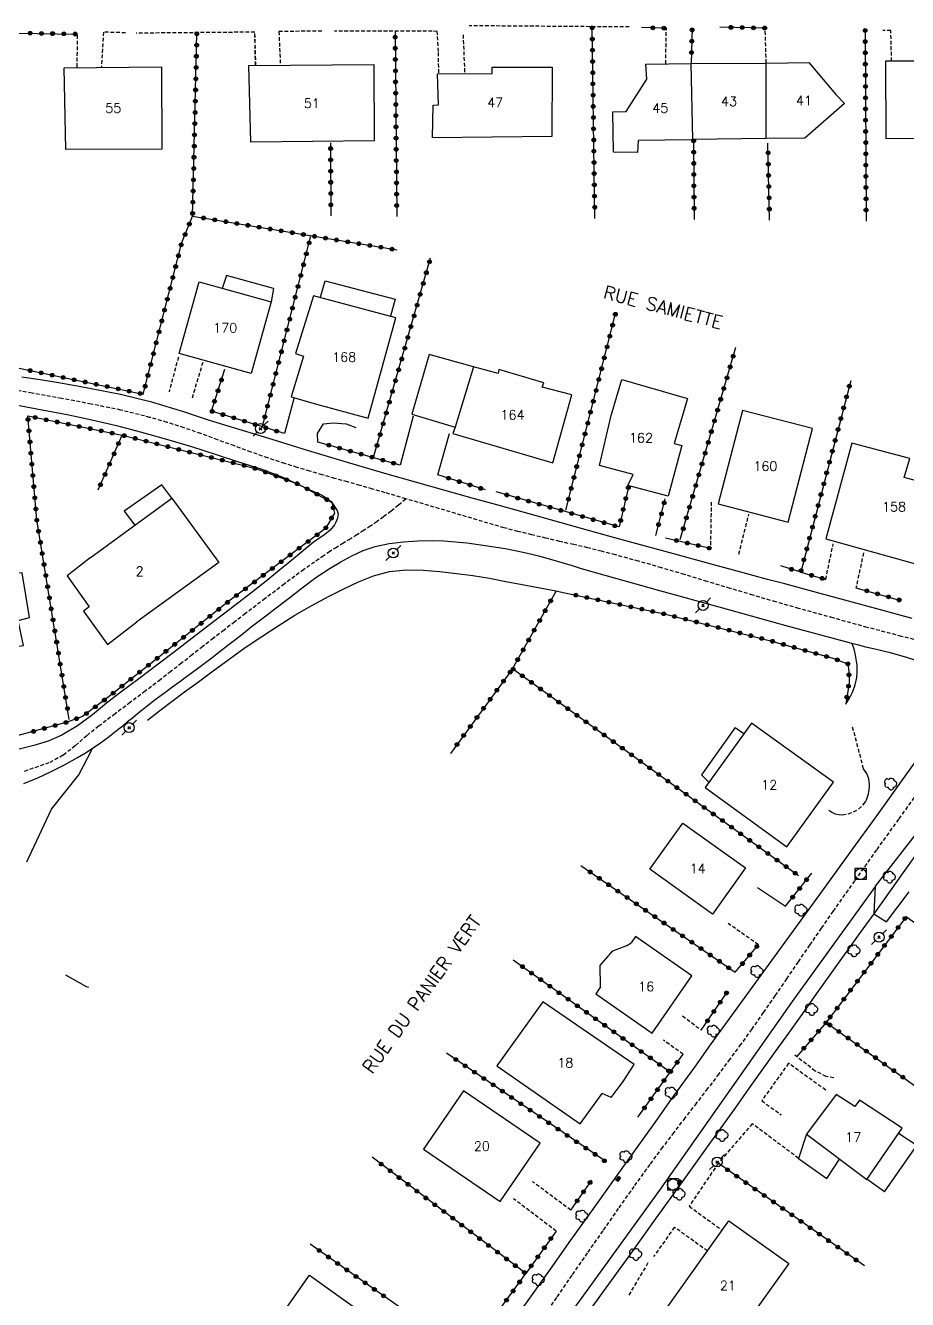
# Model space of a CAD drawing. Header units: millimetres. Extents: x 145000 to 146001, y 142000 to 143001.
# Drawn here: x 145645.3 to 145763.1, y 142721.8 to 142892.1 of the extents above; entities that cross this region are included whole.
import ezdxf
from ezdxf.enums import TextEntityAlignment as Align

# ---------------------------------------------------------------- set-up
doc = ezdxf.new("R2010")
doc.units = ezdxf.units.MM
doc.linetypes.add('DASHED', pattern=[0.75, 0.5, -0.25])
doc.layers.get('0').update_dxf_attribs({"linetype": 'CONTINUOUS'})
for name, color, linetype in [('W0001', 6, 'DASHED'), ('W0006', 2, 'CONTINUOUS'), ('W0008', 7, 'CONTINUOUS'), ('W0014', 7, 'CONTINUOUS'), ('W0017', 7, 'CONTINUOUS'), ('W0101', 7, 'CONTINUOUS'), ('W0104', 1, 'CONTINUOUS'), ('W0112', 1, 'DASHED'), ('W0211', 2, 'CONTINUOUS'), ('W0214', 2, 'CONTINUOUS'), ('W0300', 7, 'CONTINUOUS'), ('W0322', 7, 'CONTINUOUS'), ('W0323', 7, 'CONTINUOUS'), ('W0333', 7, 'CONTINUOUS'), ('W0401', 7, 'CONTINUOUS'), ('W0420', 7, 'CONTINUOUS'), ('W0473', 7, 'CONTINUOUS'), ('W0989', 7, 'CONTINUOUS'), ('W0991', 7, 'CONTINUOUS'), ('W1102', 7, 'CONTINUOUS')]:
    doc.layers.add(name, color=color, linetype=linetype)
doc.styles.get("Standard").update_dxf_attribs({"font": 'romans.shx', "width": 0.85})

# ---------------------------------------------------------------- blocks, each defined once
blk = doc.blocks.new('T473')
for p, q in [((-0.166667, 0.166667), (0.166667, -0.166667)), ((-0.166667, -0.166667), (0.166667, 0.166667)), ((0.500001, 0.500001), (1.000002, 1.000002)), ((-1.000002, -1.000002), (-0.500001, -0.500001))]:
    blk.add_line(p, q)
blk.add_ellipse((0, 0), major_axis=(0.471405, 0.471405), ratio=1, start_param=5.4977871438, end_param=11.780972451)
blk = doc.blocks.new('T300')
for p, q in [((-0.8, 0.51), (-0.86, 0.34)), ((-0.86, 0.34), (-0.86, 0.17)), ((-0.86, 0.17), (-0.74, 0.06)), ((-0.69, 0.63), (-0.8, 0.51)), ((-0.8, -0.06), (-0.74, 0.06)), ((-0.74, 0.06), (-0.69, 0.11)), ((-0.57, 0.69), (-0.69, 0.63)), ((-0.46, 0.69), (-0.57, 0.69)), ((-0.29, 0.63), (-0.46, 0.69)), ((-0.29, 0.63), (-0.17, 0.74)), ((-0.23, 0.57), (-0.29, 0.63)), ((-0.17, 0.74), (-0.06, 0.8)), ((-0.06, 0.8), (0.06, 0.8)), ((0.06, 0.8), (0.23, 0.74)), ((0.23, 0.74), (0.34, 0.63)), ((0.34, 0.63), (0.4, 0.51)), ((0.46, 0.46), (0.34, 0.46)), ((0.4, 0.51), (0.4, 0.46)), ((0.57, 0.4), (0.46, 0.46)), ((0.57, 0.4), (0.69, 0.29)), ((0.69, 0.29), (0.74, 0.17)), ((0.74, 0.06), (0.69, -0.17)), ((0.74, 0.17), (0.74, 0.06)), ((-0.8, -0.17), (-0.8, -0.06)), ((-0.8, -0.23), (-0.8, -0.17)), ((-0.74, -0.34), (-0.8, -0.23)), ((-0.69, -0.4), (-0.74, -0.34)), ((-0.51, -0.46), (-0.69, -0.4)), ((-0.4, -0.46), (-0.51, -0.46)), ((-0.4, -0.46), (-0.34, -0.46)), ((-0.34, -0.46), (-0.34, -0.4)), ((-0.34, -0.51), (-0.34, -0.46)), ((-0.29, -0.63), (-0.34, -0.51)), ((-0.17, -0.74), (-0.29, -0.63)), ((-0.06, -0.8), (-0.17, -0.74)), ((0.06, -0.8), (-0.06, -0.8)), ((0.17, -0.74), (0.06, -0.8)), ((0.23, -0.69), (0.17, -0.74)), ((0.29, -0.46), (0.23, -0.46)), ((0.29, -0.63), (0.23, -0.69)), ((0.46, -0.4), (0.29, -0.46)), ((0.34, -0.51), (0.29, -0.63)), ((0.34, -0.51), (0.34, -0.46)), ((0.57, -0.34), (0.46, -0.4)), ((0.63, -0.29), (0.57, -0.34)), ((0.69, -0.17), (0.63, -0.29))]:
    blk.add_line(p, q)
blk = doc.blocks.new('T401')
for p, q in [((-0.3, 0.3), (0, 0.3)), ((-0.3, -0.25), (-0.3, 0.3)), ((-0.3, 0.15), (0, 0.15)), ((-0.3, 0), (0, 0)), ((0, 0.3), (0, -0.25)), ((-0.3, -0.15), (0, -0.15)), ((-0.3, -0.25), (-0.3, -0.3)), ((-0.3, -0.3), (0, -0.3)), ((0, -0.3), (0, -0.25))]:
    blk.add_line(p, q)
blk = doc.blocks.new('T420')
for p, q in [((0.75, 0.75), (-0.75, 0.75)), ((-0.75, 0.75), (-0.75, -0.75)), ((0.75, 0.75), (0.75, -0.75)), ((0.75, -0.75), (-0.75, -0.75))]:
    blk.add_line(p, q)
blk.add_ellipse((0, 0), major_axis=(-0.53, 0.53), ratio=1, start_param=3.926991, end_param=10.210176)
blk = doc.blocks.new('t322o')
at = {"color": 0, "linetype": 'Continuous'}
for radius in [0.25, 0.15]:
    blk.add_circle((0, 0), radius, dxfattribs=at)
blk = doc.blocks.new('t323o')
at = {"color": 0, "linetype": 'Continuous'}
for radius in [0.25, 0.15]:
    blk.add_circle((0, 0), radius, dxfattribs=at)

msp = doc.modelspace()

# ---------------------------------------------------------------- linework, layer by layer
at = {"layer": 'W0001'}
for points in [[(145696.08, 142828.81), (145693.31, 142829.62), (145691.63, 142830.11), (145689.96, 142830.59), (145688.28, 142831.06), (145686.6, 142831.53), (145684.92, 142832.01), (145683.24, 142832.5), (145681.57, 142833), (145679.9, 142833.52), (145677.64, 142834.26), (145675.4, 142835.05), (145673.17, 142835.87), (145670.94, 142836.69), (145668.7, 142837.51), (145666.45, 142838.29), (145664.19, 142839.02), (145661.9, 142839.69), (145658, 142840.66), (145654.06, 142841.47), (145650.1, 142842.2), (145646.15, 142842.92), (145643.57, 142843.38)], [(145645.15, 142792.42), (145648.55, 142793.6), (145650.33, 142794.6), (145651.96, 142795.85), (145653.49, 142797.19), (145655.05, 142798.45), (145657.07, 142799.97), (145659.08, 142801.49), (145661.1, 142803.01), (145663.11, 142804.54), (145664.53, 142805.64), (145665.95, 142806.75), (145667.37, 142807.85), (145668.79, 142808.97), (145670.21, 142810.08), (145671.63, 142811.18), (145673.06, 142812.28), (145674.49, 142813.38), (145677.06, 142815.34), (145679.64, 142817.3), (145682.24, 142819.23), (145684.89, 142821.1), (145685.77, 142821.69), (145686.67, 142822.27), (145687.58, 142822.83), (145688.49, 142823.38), (145689.4, 142823.94), (145690.31, 142824.5), (145691.2, 142825.08), (145692.08, 142825.68), (145693.11, 142826.43), (145694.12, 142827.2), (145695.11, 142827.99), (145696.08, 142828.81)], [(145766.89, 142809.32), (145762.29, 142810.42), (145757.71, 142811.62), (145753.14, 142812.88), (145748.58, 142814.15), (145745.52, 142815.02), (145742.45, 142815.92), (145739.4, 142816.83), (145736.34, 142817.76), (145733.29, 142818.68), (145730.23, 142819.59), (145727.16, 142820.47), (145724.08, 142821.31), (145722.23, 142821.79), (145720.37, 142822.25), (145718.51, 142822.68), (145716.64, 142823.11), (145714.78, 142823.54), (145712.92, 142823.98), (145711.06, 142824.44), (145709.21, 142824.92), (145696.08, 142828.81)], [(145714.23, 142719.17), (145716.3, 142722.15), (145718.36, 142725.13), (145720.42, 142728.11), (145722.49, 142731.08), (145724.57, 142734.05), (145726.66, 142737.01), (145728.78, 142739.94), (145730.25, 142741.93), (145731.74, 142743.9), (145733.24, 142745.86), (145734.75, 142747.81), (145736.26, 142749.76), (145737.76, 142751.72), (145739.24, 142753.69), (145740.7, 142755.68), (145742.29, 142757.9), (145743.87, 142760.14), (145745.42, 142762.39), (145746.97, 142764.65), (145748.51, 142766.91), (145750.05, 142769.17), (145751.61, 142771.43), (145753.17, 142773.67), (145756.09, 142777.8), (145759.02, 142781.93), (145761.97, 142786.04), (145764.93, 142790.15)]]:
    msp.add_lwpolyline(points, dxfattribs=at)
at = {"layer": 'W0006'}
msp.add_lwpolyline([(145758.83, 142777.02), (145747.92, 142761.94), (145729.94, 142736.4), (145710.94, 142710.12), (145707.93, 142705.42), (145707.53, 142703.22), (145707.93, 142700.23), (145708.72, 142698.49), (145710.78, 142696.45)], dxfattribs=at)
at = {"layer": 'W0008'}
for points in [[(145644.21, 142841.31), (145647.52, 142840.71), (145650.83, 142840.07), (145654.13, 142839.36), (145657.41, 142838.59), (145660.77, 142837.72), (145664.11, 142836.78), (145667.43, 142835.78), (145670.73, 142834.72), (145673.72, 142833.76), (145676.71, 142832.79), (145679.66, 142831.7), (145682.52, 142830.36), (145683.66, 142829.84), (145684.91, 142829.28), (145686.09, 142828.45), (145686.91, 142827.26), (145687.02, 142826.74), (145686.96, 142826.23), (145686.79, 142825.75), (145686.56, 142825.33), (145685.97, 142824.59), (145685.22, 142824), (145684.44, 142823.49), (145683.71, 142822.96), (145682.15, 142821.67), (145680.58, 142820.37), (145679, 142819.08), (145677.42, 142817.81), (145674.97, 142815.88), (145672.5, 142813.98), (145670.03, 142812.08), (145667.55, 142810.19), (145665.18, 142808.37), (145662.8, 142806.56), (145660.42, 142804.75), (145658.02, 142802.96), (145656.11, 142801.47), (145654.21, 142799.93), (145652.24, 142798.47), (145650.12, 142797.23), (145648.28, 142796.43), (145646.38, 142795.83), (145644.45, 142795.33)], [(145645.04, 142790.77), (145646.9, 142791.51), (145648.72, 142792.34), (145650.49, 142793.24), (145652.24, 142794.21), (145653.28, 142794.84), (145654.3, 142795.51), (145655.3, 142796.21), (145656.28, 142796.92), (145656.95, 142797.43), (145657.62, 142797.95), (145658.27, 142798.48), (145658.92, 142799.02), (145659.57, 142799.55), (145660.22, 142800.09), (145660.88, 142800.62), (145661.54, 142801.14), (145662.61, 142801.96), (145663.69, 142802.78), (145664.78, 142803.59), (145665.87, 142804.39), (145666.96, 142805.19), (145668.05, 142805.99), (145669.13, 142806.8), (145670.21, 142807.61), (145671.26, 142808.42), (145672.31, 142809.23), (145673.36, 142810.04), (145674.4, 142810.86), (145675.44, 142811.68), (145676.49, 142812.49), (145677.54, 142813.3), (145678.59, 142814.1), (145680.4, 142815.5), (145682.21, 142816.92), (145684.05, 142818.29), (145685.97, 142819.55), (145687.41, 142820.39), (145688.88, 142821.18), (145690.4, 142821.88), (145691.99, 142822.43), (145693.87, 142822.85), (145695.78, 142823.07), (145697.7, 142823.17), (145699.6, 142823.21), (145701.15, 142823.18), (145702.7, 142823.07), (145704.24, 142822.91), (145705.77, 142822.71), (145707.56, 142822.45), (145709.35, 142822.14), (145711.13, 142821.79), (145712.9, 142821.39), (145713.99, 142821.12), (145715.07, 142820.83), (145716.15, 142820.52), (145717.23, 142820.2), (145718.3, 142819.87), (145719.38, 142819.54), (145720.45, 142819.22), (145721.53, 142818.91), (145729.96, 142816.55), (145738.39, 142814.21), (145746.83, 142811.89), (145755.28, 142809.6), (145756.37, 142809.32), (145757.47, 142809.04), (145758.57, 142808.78), (145759.66, 142808.52), (145760.76, 142808.25), (145761.85, 142807.96), (145762.94, 142807.65), (145764.02, 142807.3)]]:
    msp.add_lwpolyline(points, dxfattribs=at)
at = {"layer": 'W0014'}
for points in [[(145763.73, 142812.82), (145759.47, 142813.97), (145755.21, 142815.12), (145750.95, 142816.27), (145746.7, 142817.43), (145744.41, 142818.04), (145742.12, 142818.66), (145739.84, 142819.28), (145737.55, 142819.89), (145735.27, 142820.51), (145732.98, 142821.13), (145730.7, 142821.75), (145728.41, 142822.38), (145723.49, 142823.73), (145718.57, 142825.1), (145713.65, 142826.47), (145708.73, 142827.85), (145704.94, 142828.9), (145701.15, 142829.95), (145697.37, 142831.02), (145693.59, 142832.1), (145688.27, 142833.67), (145682.96, 142835.27), (145677.65, 142836.89), (145672.34, 142838.51), (145670.89, 142838.96), (145669.44, 142839.42), (145667.99, 142839.9), (145666.55, 142840.37), (145665.09, 142840.83), (145663.64, 142841.28), (145662.17, 142841.7), (145660.7, 142842.09), (145657.97, 142842.73), (145655.22, 142843.29), (145652.46, 142843.8), (145649.69, 142844.28), (145647.25, 142844.69), (145644.8, 142845.06)], [(145758.83, 142777.02), (145764.47, 142784.28), (145770.62, 142793.08), (145775.39, 142799.71), (145778.66, 142803.74), (145779.97, 142804.65), (145781.22, 142804.57), (145782.82, 142804.11), (145786.1, 142803.26), (145790.62, 142801.77), (145795.32, 142800.39)], [(145766.41, 142796.86), (145762.74, 142791.74), (145759.06, 142786.63), (145755.37, 142781.52), (145751.68, 142776.41), (145749.55, 142773.47), (145747.42, 142770.52), (145745.28, 142767.58), (145743.15, 142764.64), (145741.01, 142761.7), (145738.88, 142758.75), (145736.74, 142755.81), (145734.62, 142752.86), (145731.85, 142749), (145729.1, 142745.15), (145726.34, 142741.29), (145723.59, 142737.43), (145720.84, 142733.57), (145718.09, 142729.71), (145715.34, 142725.85), (145712.58, 142721.99), (145705.43, 142711.98)], [(145758.62, 142773.33), (145758.83, 142777.02)], [(145710.89, 142706.76), (145714.65, 142711.96), (145718.4, 142717.17), (145722.14, 142722.38), (145725.89, 142727.59), (145729.45, 142732.55), (145733.02, 142737.52), (145736.58, 142742.49), (145740.14, 142747.47), (145741.91, 142749.95), (145743.69, 142752.44), (145745.46, 142754.92), (145747.23, 142757.41), (145749, 142759.9), (145750.77, 142762.38), (145752.55, 142764.87), (145754.32, 142767.35), (145755.39, 142768.85), (145756.47, 142770.34), (145757.54, 142771.84), (145758.62, 142773.33)]]:
    msp.add_lwpolyline(points, dxfattribs=at)
at = {"layer": 'W0017'}
for points in [[(145681.15, 142842.35), (145679.89, 142837.52)], [(145697.06, 142839.83), (145695.31, 142833.29)], [(145684.34, 142836.38), (145684.28, 142837.51), (145685.07, 142838.81), (145686.39, 142838.96), (145688.13, 142838.8), (145689.42, 142838.33)], [(145700.35, 142832.01), (145701.93, 142837.55)], [(145645.44, 142780.27), (145648.73, 142787.31), (145652.41, 142791.9), (145654.22, 142795.45)], [(145743.06, 142776.87), (145746.81, 142774.38)], [(145650.61, 142765.18), (145653.37, 142763.64), (145653.68, 142763.55)]]:
    msp.add_lwpolyline(points, dxfattribs=at)
at = {"layer": 'W0101'}
for points in [[(145675.1, 142886.73), (145691.8, 142886.85), (145691.84, 142876.63), (145675.37, 142876.48)], [(145663.5, 142875.53), (145650.65, 142875.5), (145650.43, 142886.42), (145663.44, 142886.55)], [(145700.31, 142885.59), (145707.62, 142885.62), (145707.6, 142886.47), (145715.63, 142886.48), (145715.6, 142877.23), (145699.66, 142877.05), (145699.74, 142881.42), (145700.42, 142881.44)], [(145675.44, 142845.54), (145665.81, 142848.2), (145668.46, 142857.78), (145678.09, 142855.12)], [(145691.04, 142839.56), (145694.76, 142853.01), (145683.73, 142855.95), (145681.32, 142848.2), (145682.41, 142847.86), (145680.75, 142842.42), (145684.15, 142841.47)], [(145731.13, 142829.16), (145725.73, 142830.59), (145726.46, 142832.06), (145721.95, 142833.24), (145723.49, 142839.92), (145724.91, 142844.75), (145733.71, 142842.22), (145731.94, 142836.19), (145732.94, 142835.91)], [(145747.16, 142825.7), (145750.4, 142838.18), (145741.04, 142840.62), (145737.79, 142828.14)], [(145769.72, 142829.73), (145762.66, 142831.67), (145763.39, 142834.21), (145755.65, 142836.22), (145752.17, 142823.44), (145767.2, 142819.27)], [(145644.99, 142809.19), (145644.3, 142812.52), (145645.79, 142812.95), (145644.85, 142818.91), (145643.55, 142818.79), (145642.23, 142826.13), (145641.83, 142829.36), (145638.24, 142828.75), (145638.57, 142825.52), (145633.34, 142824.74), (145633.82, 142821.27), (145632.94, 142821.08), (145633.27, 142819.35), (145636.27, 142819.61), (145637.3, 142813.56), (145635.13, 142813.25), (145635.89, 142809.38), (145642.05, 142810.12), (145642.4, 142808.83)], [(145736.04, 142790.22), (145746.97, 142782.31), (145753.2, 142790.92), (145742.26, 142798.83)], [(145737.06, 142773.31), (145728.66, 142779.31), (145733.06, 142785.47), (145741.46, 142779.47), (145737.06, 142773.31)], [(145708.66, 142734.87), (145714.02, 142742.7), (145703.8, 142749.7), (145698.44, 142741.87)], [(145753.55, 142749.18), (145749.6, 142743.88), (145757.65, 142737.84), (145762.38, 142744.67), (145756.69, 142748.44), (145756.06, 142747.58)], [(145730.97, 142720.73), (145739.23, 142732.3), (145747.22, 142726.6), (145738.96, 142715.02)], [(145683.23, 142725.05), (145695.61, 142716.2), (145690.17, 142708.62), (145677.88, 142717.42), (145683.23, 142725.05)]]:
    msp.add_lwpolyline(points, close=True, dxfattribs=at)
for points in [[(145725.53, 142880.58), (145728.27, 142884.87), (145728.12, 142886.91), (145734.2, 142886.96)], [(145734.2, 142886.96), (145744.21, 142887.04)], [(145744.21, 142887.04), (145749.93, 142887.09), (145753.51, 142882.83), (145754.67, 142881.65), (145749.39, 142877.01), (145744.23, 142876.94)], [(145770.19, 142887.29), (145760.13, 142887.27), (145760.18, 142876.95), (145770.29, 142877.04)], [(145734.41, 142876.8), (145734.25, 142876.79), (145727.1, 142876.71), (145727.13, 142876.71), (145727.03, 142875.1), (145723.83, 142875.12), (145723.74, 142880.51), (145725.53, 142880.58)], [(145744.23, 142876.94), (145734.41, 142876.8)], [(145705.11, 142846.45), (145702.65, 142838.37)], [(145715.73, 142833.61), (145718.25, 142842.7), (145714.3, 142843.74), (145714.52, 142844.32), (145708.51, 142846.08), (145708.39, 142845.54), (145705.11, 142846.45)], [(145702.65, 142838.37), (145702.36, 142837.51), (145715.73, 142833.61)], [(145653.91, 142820.92), (145664.84, 142828.89), (145671.09, 142820.3), (145660.16, 142812.34)], [(145653.91, 142820.92), (145650.85, 142818.53), (145653.77, 142814.36), (145653.02, 142813.77), (145656.21, 142809.33), (145660.16, 142812.34)], [(145721.44, 142762.66), (145728.99, 142757.41), (145734.3, 142765.05), (145726.75, 142770.3), (145726.16, 142769.44)], [(145722.07, 142763.56), (145722.02, 142766.42), (145723.71, 142768.39), (145725.59, 142769.11), (145726.16, 142769.44)], [(145722.07, 142763.56), (145721.44, 142762.66)], [(145726.6, 142753.18), (145714.38, 142761.58), (145708.24, 142753.04), (145719.35, 142745.28), (145722.3, 142749.34)], [(145725.13, 142750.94), (145726.6, 142753.18)], [(145723.51, 142748.77), (145725.13, 142750.94)], [(145723.51, 142748.77), (145722.3, 142749.34)]]:
    msp.add_lwpolyline(points, dxfattribs=at)
at = {"layer": 'W0104'}
for points in [[(145678.42, 142856.92), (145672.11, 142858.64), (145671.53, 142856.93)], [(145684.69, 142855.77), (145685.31, 142857.95), (145694.65, 142855.47), (145694.02, 142853.2)], [(145678.42, 142856.92), (145678.09, 142855.12)], [(145705.11, 142846.45), (145699.18, 142848.1), (145696.87, 142840.13), (145702.65, 142838.37)], [(145664.84, 142828.89), (145663.49, 142830.68), (145658.45, 142827.17)], [(145658.45, 142827.17), (145659.87, 142825.27)], [(145740.09, 142798.24), (145735.57, 142791.91), (145736.56, 142790.95)], [(145740.09, 142798.24), (145741.24, 142797.42)], [(145749.6, 142743.88), (145748.54, 142740.66), (145752.32, 142737.98), (145754.02, 142740.56)], [(145760.01, 142736.19), (145764.33, 142742.38), (145761.89, 142743.96)], [(145760.01, 142736.19), (145757.67, 142737.87)]]:
    msp.add_lwpolyline(points, dxfattribs=at)
at = {"layer": 'W0112'}
for points in [[(145725.91, 142891.86), (145704.52, 142892.02)], [(145652.18, 142886.51), (145652.22, 142890.92)], [(145658.63, 142891.08), (145655.7, 142891.17), (145655.42, 142886.47)], [(145676.06, 142886.72), (145675.91, 142891.17), (145660.06, 142891.03)], [(145675.99, 142886.74), (145675.91, 142891.17)], [(145684.86, 142891.3), (145679.13, 142891.26), (145679.31, 142886.81)], [(145699.61, 142891.3), (145686.54, 142891.29)], [(145700.48, 142885.71), (145700.44, 142888.58), (145700.28, 142891.27), (145699.61, 142891.3)], [(145703.72, 142890.83), (145703.94, 142885.6)], [(145730.79, 142886.93), (145730.88, 142891.69)], [(145744.21, 142887.05), (145744.08, 142891.75)], [(145760.97, 142887.28), (145760.86, 142891.37), (145759.78, 142891.39)], [(145665.7, 142847.74), (145664.45, 142843.11)], [(145667.56, 142842.29), (145669, 142847.1)], [(145736.88, 142828.37), (145736.76, 142822.18)], [(145740.56, 142821.41), (145741.91, 142826.77)], [(145752.16, 142818.04), (145753.17, 142822.8)], [(145757.21, 142821.56), (145756.21, 142816.91)], [(145757.22, 142792.73), (145755.69, 142798.56)], [(145752.6, 142787.21), (145753, 142786.92), (145753.44, 142786.72), (145753.92, 142786.61), (145754.41, 142786.58), (145755.17, 142786.7), (145755.89, 142786.95), (145756.55, 142787.34), (145757.12, 142787.85), (145757.31, 142788.07), (145757.47, 142788.31), (145757.6, 142788.57), (145757.71, 142788.84), (145757.8, 142789.11), (145757.87, 142789.39), (145757.92, 142789.66), (145757.98, 142789.94), (145758.02, 142790.3), (145758.02, 142790.65), (145757.98, 142791.01), (145757.91, 142791.36), (145757.79, 142791.72), (145757.64, 142792.07), (145757.45, 142792.39), (145757.22, 142792.7)], [(145743.17, 142769.2), (145739.12, 142772.05)], [(145733.04, 142759.7), (145735.53, 142757.81)], [(145733.11, 142754.58), (145730.48, 142756.45)], [(145753.23, 142751.4), (145752.24, 142751.6), (145750.77, 142752.33), (145748.03, 142754.45)], [(145752.17, 142749.77), (145747.2, 142753.36), (145743.62, 142748.36), (145746.22, 142746.46)], [(145748.54, 142740.66), (145742.34, 142745.28), (145737.81, 142740)], [(145737.81, 142740), (145733.92, 142734.25), (145738.34, 142731.05)], [(145718.1, 142733.74), (145713.02, 142737.53)], [(145716.16, 142730.93), (145710.46, 142735.26)], [(145736.36, 142728.28), (145731.95, 142731.45), (145729.18, 142727.52)], [(145728.42, 142726.68), (145725.84, 142722.36)]]:
    msp.add_lwpolyline(points, dxfattribs=at)
at = {"layer": 'W0211'}
msp.add_lwpolyline([(145661.56, 142799.22), (145663.21, 142800.49), (145664.86, 142801.75), (145666.53, 142803), (145668.2, 142804.23), (145670.33, 142805.81), (145672.47, 142807.38), (145674.63, 142808.93), (145676.83, 142810.42), (145679.03, 142811.84), (145681.26, 142813.23), (145683.53, 142814.55), (145685.85, 142815.78), (145687.78, 142816.76), (145689.74, 142817.71), (145691.78, 142818.53), (145693.9, 142819.09), (145696.15, 142819.33), (145698.4, 142819.28), (145700.64, 142819.07), (145702.84, 142818.84), (145705.05, 142818.57), (145707.25, 142818.19), (145709.43, 142817.77), (145711.61, 142817.36), (145713.04, 142817.09), (145714.47, 142816.82), (145715.89, 142816.54), (145717.32, 142816.24)], dxfattribs=at)
at = {"layer": 'W0214'}
msp.add_lwpolyline([(145754.85, 142801.35), (145755.36, 142802.17), (145755.78, 142803.05), (145756.09, 142803.96), (145756.31, 142804.91), (145756.38, 142805.73), (145756.36, 142806.55), (145756.25, 142807.36), (145756.11, 142808.17), (145756.03, 142808.51), (145755.93, 142808.85), (145755.8, 142809.18), (145755.65, 142809.5)], dxfattribs=at)
at = {"layer": 'W0322'}
msp.add_lwpolyline([(145717.32, 142816.24), (145730.58, 142813.43), (145744.63, 142809.88), (145752.98, 142807.54), (145755.13, 142806.74), (145755.27, 142805.76), (145755.28, 142804.23), (145754.85, 142801.35)], dxfattribs=at)
at = {"layer": 'W0323'}
for points in [[(145721.33, 142866.26), (145720.96, 142891.91)], [(145609.02, 142852.44), (145612.54, 142851.29), (145615.71, 142850.61), (145640.76, 142847), (145660.99, 142842.79), (145666.15, 142863.07), (145667.59, 142866.57), (145668.04, 142885.25), (145668.17, 142891.04)], [(145627.9, 142891.3), (145652.22, 142890.92)], [(145694.64, 142891.21), (145694.88, 142866.51)], [(145730.88, 142891.69), (145727.56, 142891.8)], [(145734.33, 142891.73), (145734.2, 142886.96)], [(145744.08, 142891.72), (145738.01, 142891.83)], [(145757.43, 142891.47), (145757.56, 142865.9)], [(145734.52, 142876.73), (145734.59, 142866.13)], [(145686.03, 142876.39), (145686.05, 142866.6)], [(145744.67, 142866.03), (145744.44, 142876.32)], [(145667.59, 142866.57), (145694.92, 142862.06)], [(145676.87, 142838.29), (145683.4, 142863.96)], [(145691.82, 142834.5), (145699.39, 142861.01)], [(145717.43, 142827.29), (145724.15, 142853.76)], [(145732.72, 142823.37), (145740.16, 142849.06)], [(145679.89, 142837.52), (145670.1, 142840.52), (145671.92, 142846.11)], [(145755.51, 142844.57), (145748.82, 142818.99), (145746.15, 142819.83)], [(145651.11, 142799.29), (145646.77, 142826.01), (145645.57, 142839.87), (145658.2, 142837.31)], [(145655, 142830.02), (145658.2, 142837.31), (145666.32, 142835.26), (145676.02, 142832.85), (145681.75, 142830.75), (145686.21, 142828.31), (145686.53, 142826.9), (145685.34, 142824.83), (145680.7, 142821.35), (145672.45, 142815.11), (145662.84, 142807.47), (145656.25, 142802.24), (145652.91, 142799.72), (145650.86, 142798.97), (145643.8, 142797.02), (145634.14, 142795.32), (145631.72, 142794.49)], [(145695.31, 142833.32), (145684.34, 142836.38)], [(145706.73, 142830), (145700.35, 142832.01)], [(145725.82, 142830.37), (145724.58, 142825.04), (145708.13, 142829.72)], [(145729.47, 142823.9), (145730.74, 142828.81)], [(145736.76, 142822.18), (145730.75, 142823.56)], [(145748.82, 142818.99), (145752.16, 142818.04)], [(145748.54, 142778.43), (145710.34, 142806.09), (145716.16, 142816.47)], [(145756.21, 142816.91), (145762.04, 142815.27)], [(145710.34, 142806.09), (145702.03, 142794.76)], [(145719.47, 142779.79), (145740.08, 142765.53)], [(145746.81, 142774.38), (145750.29, 142778.76)], [(145762.92, 142772.94), (145752.23, 142758.83), (145771.02, 142745.4)], [(145781.27, 142759.72), (145762.92, 142772.94)], [(145740.08, 142765.53), (145743.17, 142769.2)], [(145731.26, 142752.28), (145710.43, 142767.15)], [(145735.53, 142757.81), (145739.09, 142763)], [(145752.23, 142758.82), (145748.26, 142754.23)], [(145722.65, 142740.31), (145701.53, 142754.7)], [(145727.07, 142746.18), (145733.11, 142754.58)], [(145716.16, 142730.93), (145712.1, 142725.26), (145691.59, 142740.8)], [(145757.33, 142726.29), (145737.81, 142740)], [(145718.1, 142733.74), (145720.91, 142737.74)], [(145704.22, 142714.45), (145683.29, 142729.2)], [(145704.22, 142714.45), (145712.1, 142725.26)]]:
    msp.add_lwpolyline(points, dxfattribs=at)
at = {"layer": 'W0333'}
for points in [[(145770.24, 142789.77), (145758.59, 142773.34), (145760.29, 142772.26)], [(145760.29, 142772.26), (145763.32, 142776.28)]]:
    msp.add_lwpolyline(points, dxfattribs=at)
at = {"layer": 'W1102'}
for points in [[(145734.41, 142876.8), (145734.2, 142886.96)], [(145744.23, 142876.94), (145744.21, 142887.05)]]:
    msp.add_lwpolyline(points, dxfattribs=at)

# ---------------------------------------------------------------- block references
at = {"layer": 'W0300'}
for p in [(145760.89, 142790.68), (145760.71, 142778.23), (145748.89, 142773.81), (145755.97, 142768.39), (145743.02, 142765.61), (145750.32, 142760.55), (145737.2, 142757.65), (145731.58, 142749.39), (145738.34, 142743.7), (145725.52, 142740.86), (145732.62, 142735.86), (145719.63, 142732.93), (145726.82, 142727.81), (145713.8, 142724.41)]:
    msp.add_blockref('T300', p, dxfattribs=at)
at = {"layer": 'W0322'}
for p, rotation in [((145718.78, 142815.93), 348.0188575413285), ((145720.25, 142815.62), 348.0188575413285), ((145721.72, 142815.31), 348.0188575413285), ((145723.19, 142815), 348.0188575413285), ((145724.65, 142814.69), 348.0188575413285), ((145726.12, 142814.37), 348.0188575413285), ((145727.59, 142814.06), 348.0188575413285), ((145729.05, 142813.75), 348.0188575413285), ((145730.52, 142813.44), 348.0188575413285), ((145731.98, 142813.08), 345.8323862112043), ((145733.43, 142812.71), 345.8323862112043), ((145734.89, 142812.34), 345.8323862112043), ((145736.34, 142811.97), 345.8323862112043), ((145737.79, 142811.61), 345.8323862112043), ((145739.25, 142811.24), 345.8323862112043), ((145740.7, 142810.87), 345.8323862112043), ((145742.16, 142810.51), 345.8323862112043), ((145743.61, 142810.14), 345.8323862112043), ((145745.06, 142809.76), 344.3188012479361), ((145746.51, 142809.35), 344.3188012479361), ((145747.95, 142808.95), 344.3188012479361), ((145749.4, 142808.54), 344.3188012479361), ((145750.84, 142808.14), 344.3188012479361), ((145752.28, 142807.73), 344.3188012479361), ((145753.71, 142807.27), 339.745493322288), ((145755.12, 142806.75), 339.745493322288), ((145755.27, 142805.27), 270.4864972133607), ((145755.21, 142803.77), 261.4380630891307), ((145754.99, 142802.29), 261.4380630891307)]:
    msp.add_blockref('t322o', p, dxfattribs=dict(at, rotation=rotation))
at = {"layer": 'W0323'}
for p, rotation in [((145720.97, 142891.75), 90.81131279447237), ((145729.06, 142891.75), 178.1212754874692), ((145730.56, 142891.7), 178.1212754874692), ((145739.51, 142891.81), 178.9715795028198), ((145741.01, 142891.78), 178.9715795028198), ((145742.51, 142891.75), 178.9715795028198), ((145744.01, 142891.72), 178.9715795028198), ((145645.9, 142891.02), 359.1071449213687), ((145647.4, 142890.99), 359.1071449213687), ((145648.9, 142890.97), 359.1071449213687), ((145650.4, 142890.95), 359.1071449213687), ((145651.9, 142890.92), 359.1071449213687), ((145668.17, 142890.94), 88.71378236784565), ((145694.64, 142890.51), 270.558179362616), ((145720.99, 142890.25), 90.81131279447237), ((145734.28, 142889.96), 268.5241260744095), ((145734.32, 142891.46), 268.5241260744095), ((145757.43, 142891.4), 270.2998746207134), ((145668.14, 142889.44), 88.71378236784565), ((145694.66, 142889.01), 270.558179362616), ((145721.01, 142888.75), 90.81131279447237), ((145734.24, 142888.46), 268.5241260744095), ((145757.44, 142889.9), 270.2998746207134), ((145757.45, 142888.4), 270.2998746207134), ((145668.1, 142887.94), 88.71378236784565), ((145694.67, 142887.51), 270.558179362616), ((145721.03, 142887.25), 90.81131279447237), ((145757.45, 142886.9), 270.2998746207134), ((145668.04, 142884.94), 88.61680177797086), ((145668.07, 142886.44), 88.71378236784565), ((145694.69, 142886.01), 270.558179362616), ((145721.05, 142885.75), 90.81131279447237), ((145757.46, 142885.4), 270.2998746207134), ((145668, 142883.44), 88.61680177797086), ((145694.7, 142884.51), 270.558179362616), ((145721.07, 142884.25), 90.81131279447237), ((145757.47, 142883.9), 270.2998746207134), ((145667.96, 142881.94), 88.61680177797086), ((145694.72, 142883.01), 270.558179362616), ((145694.73, 142881.51), 270.558179362616), ((145721.09, 142882.75), 90.81131279447237), ((145757.48, 142882.4), 270.2998746207134), ((145667.93, 142880.44), 88.61680177797086), ((145694.75, 142880.01), 270.558179362616), ((145721.11, 142881.25), 90.81131279447237), ((145721.14, 142879.76), 90.81131279447237), ((145757.48, 142880.9), 270.2998746207134), ((145667.89, 142878.94), 88.61680177797086), ((145694.76, 142878.51), 270.558179362616), ((145721.16, 142878.26), 90.81131279447237), ((145757.49, 142879.4), 270.2998746207134), ((145667.85, 142877.44), 88.61680177797086), ((145694.77, 142877.01), 270.558179362616), ((145721.18, 142876.76), 90.81131279447237), ((145734.52, 142876.63), 270.4207522218003), ((145757.5, 142877.9), 270.2998746207134), ((145757.51, 142876.4), 270.2998746207134), ((145667.82, 142875.94), 88.61680177797086), ((145686.03, 142875.6), 270.1429739578189), ((145694.79, 142875.51), 270.558179362616), ((145721.2, 142875.26), 90.81131279447237), ((145734.53, 142875.13), 270.4207522218003), ((145744.47, 142875.03), 91.29915895934742), ((145757.52, 142874.9), 270.2998746207134), ((145667.75, 142872.94), 88.61680177797086), ((145667.78, 142874.44), 88.61680177797086), ((145686.03, 142874.1), 270.1429739578189), ((145694.8, 142874.01), 270.558179362616), ((145721.22, 142873.76), 90.81131279447237), ((145734.54, 142873.63), 270.4207522218003), ((145744.5, 142873.53), 91.29915895934742), ((145757.52, 142873.4), 270.2998746207134), ((145667.71, 142871.44), 88.61680177797086), ((145686.04, 142872.6), 270.1429739578189), ((145694.82, 142872.51), 270.558179362616), ((145721.24, 142872.26), 90.81131279447237), ((145734.55, 142872.13), 270.4207522218003), ((145744.53, 142872.03), 91.29915895934742), ((145757.53, 142871.9), 270.2998746207134), ((145667.67, 142869.94), 88.61680177797086), ((145686.04, 142871.1), 270.1429739578189), ((145686.05, 142869.6), 270.1429739578189), ((145694.83, 142871.01), 270.558179362616), ((145694.85, 142869.51), 270.558179362616), ((145721.26, 142870.76), 90.81131279447237), ((145734.56, 142870.63), 270.4207522218003), ((145744.57, 142870.53), 91.29915895934742), ((145757.54, 142870.4), 270.2998746207134), ((145667.64, 142868.44), 88.61680177797086), ((145686.05, 142868.1), 270.1429739578189), ((145694.86, 142868.01), 270.558179362616), ((145721.28, 142869.26), 90.81131279447237), ((145734.57, 142869.13), 270.4207522218003), ((145744.6, 142869.03), 91.29915895934742), ((145757.55, 142868.9), 270.2998746207134), ((145667.6, 142866.95), 88.61680177797086), ((145669.07, 142866.33), 350.6247368391124), ((145670.55, 142866.08), 350.6247368391124), ((145721.31, 142867.76), 90.81131279447237), ((145734.58, 142867.63), 270.4207522218003), ((145744.64, 142867.53), 91.29915895934742), ((145757.55, 142867.4), 270.2998746207134), ((145667.16, 142865.53), 67.60503343632244), ((145672.03, 142865.84), 350.6247368391124), ((145673.51, 142865.59), 350.6247368391124), ((145674.99, 142865.35), 350.6247368391124), ((145676.47, 142865.1), 350.6247368391124), ((145677.95, 142864.86), 350.6247368391124), ((145679.43, 142864.62), 350.6247368391124), ((145680.91, 142864.37), 350.6247368391124), ((145666.07, 142862.74), 75.71605787287918), ((145666.59, 142864.14), 67.60503343632244), ((145682.39, 142864.13), 350.6247368391124), ((145683.16, 142863), 75.71616040311469), ((145683.87, 142863.88), 350.6247368391124), ((145685.35, 142863.64), 350.6247368391124), ((145686.83, 142863.39), 350.6247368391124), ((145688.31, 142863.15), 350.6247368391124), ((145689.79, 142862.9), 350.6247368391124), ((145665.7, 142861.29), 75.71605787287918), ((145682.79, 142861.55), 75.71616040311469), ((145691.27, 142862.66), 350.6247368391124), ((145692.75, 142862.42), 350.6247368391124), ((145694.23, 142862.17), 350.6247368391124), ((145665.33, 142859.83), 75.71605787287918), ((145682.42, 142860.09), 75.71616040311469), ((145699.24, 142860.46), 74.06137905222798), ((145664.96, 142858.38), 75.71605787287918), ((145682.05, 142858.64), 75.71616040311469), ((145698.41, 142857.58), 74.06137905222798), ((145698.82, 142859.02), 74.06137905222798), ((145664.59, 142856.93), 75.71605787287918), ((145681.68, 142857.18), 75.71616040311469), ((145698, 142856.13), 74.06137905222798), ((145664.22, 142855.47), 75.71605787287918), ((145680.94, 142854.28), 75.71616040311469), ((145681.31, 142855.73), 75.71616040311469), ((145697.59, 142854.69), 74.06137905222798), ((145663.48, 142852.57), 75.71605787287918), ((145663.85, 142854.02), 75.71605787287918), ((145680.57, 142852.82), 75.71616040311469), ((145697.18, 142853.25), 74.06137905222798), ((145724.07, 142853.46), 75.7602976483619), ((145663.11, 142851.11), 75.71605787287918), ((145680.2, 142851.37), 75.71616040311469), ((145696.76, 142851.81), 74.06137905222798), ((145723.7, 142852.01), 75.7602976483619), ((145662.74, 142849.66), 75.71605787287918), ((145679.83, 142849.92), 75.71616040311469), ((145696.35, 142850.36), 74.06137905222798), ((145722.96, 142849.1), 75.7602976483619), ((145723.33, 142850.55), 75.7602976483619), ((145662.37, 142848.2), 75.71605787287918), ((145679.46, 142848.46), 75.71616040311469), ((145695.53, 142847.48), 74.06137905222798), ((145695.94, 142848.92), 74.06137905222798), ((145722.59, 142847.64), 75.7602976483619), ((145739.81, 142847.86), 73.84455457318337), ((145645.89, 142845.93), 348.2461929556132), ((145662, 142846.75), 75.71605787287918), ((145679.09, 142847.01), 75.71616040311469), ((145695.12, 142846.04), 74.06137905222798), ((145722.23, 142846.19), 75.7602976483619), ((145739.4, 142846.42), 73.84455457318337), ((145647.36, 142845.63), 348.2461929556132), ((145648.83, 142845.32), 348.2461929556132), ((145650.3, 142845.02), 348.2461929556132), ((145651.77, 142844.71), 348.2461929556132), ((145653.24, 142844.41), 348.2461929556132), ((145654.71, 142844.1), 348.2461929556132), ((145661.63, 142845.3), 75.71605787287918), ((145671.45, 142844.68), 71.90140967462396), ((145678.35, 142844.1), 75.71616040311469), ((145678.72, 142845.56), 75.71616040311469), ((145694.71, 142844.59), 74.06137905222798), ((145721.86, 142844.74), 75.7602976483619), ((145738.98, 142844.98), 73.84455457318337), ((145656.17, 142843.8), 348.2461929556132), ((145657.64, 142843.49), 348.2461929556132), ((145659.11, 142843.18), 348.2461929556132), ((145660.58, 142842.88), 348.2461929556132), ((145661.26, 142843.84), 75.71605787287918), ((145670.99, 142843.25), 71.90140967462396), ((145677.98, 142842.65), 75.71616040311469), ((145694.29, 142843.15), 74.06137905222798), ((145721.49, 142843.28), 75.7602976483619), ((145738.56, 142843.54), 73.84455457318337), ((145754.94, 142842.42), 255.3348989036699), ((145755.32, 142843.87), 255.3348989036699), ((145670.52, 142841.83), 71.90140967462396), ((145677.61, 142841.19), 75.71616040311469), ((145693.88, 142841.71), 74.06137905222798), ((145721.12, 142841.83), 75.7602976483619), ((145737.73, 142840.66), 73.84455457318337), ((145738.14, 142842.1), 73.84455457318337), ((145754.56, 142840.97), 255.3348989036699), ((145645.61, 142839.39), 94.95440584006634), ((145646.57, 142839.67), 348.5261764485454), ((145648.04, 142839.37), 348.5261764485454), ((145649.51, 142839.07), 348.5261764485454), ((145670.22, 142840.49), 162.9762009799326), ((145671.65, 142840.05), 162.9762009799326), ((145673.09, 142839.61), 162.9762009799326), ((145674.52, 142839.17), 162.9762009799326), ((145677.24, 142839.74), 75.71616040311469), ((145693.06, 142838.83), 74.06137905222798), ((145693.47, 142840.27), 74.06137905222798), ((145720.38, 142838.92), 75.7602976483619), ((145720.75, 142840.37), 75.7602976483619), ((145737.31, 142839.22), 73.84455457318337), ((145754.19, 142839.52), 255.3348989036699), ((145645.74, 142837.9), 94.95440584006634), ((145650.98, 142838.78), 348.5261764485454), ((145652.45, 142838.48), 348.5261764485454), ((145653.92, 142838.18), 348.5261764485454), ((145655.39, 142837.88), 348.5261764485454), ((145656.86, 142837.58), 348.5261764485454), ((145658.47, 142837.24), 345.7827304390237), ((145675.95, 142838.73), 162.9762009799326), ((145677.39, 142838.29), 162.9762009799326), ((145678.82, 142837.85), 162.9762009799326), ((145692.65, 142837.38), 74.06137905222798), ((145720.01, 142837.47), 75.7602976483619), ((145736.89, 142837.78), 73.84455457318337), ((145753.81, 142838.06), 255.3348989036699), ((145645.87, 142836.4), 94.95440584006634), ((145657.71, 142836.18), 66.2705233395359), ((145659.92, 142836.88), 345.7827304390237), ((145661.37, 142836.51), 345.7827304390237), ((145662.83, 142836.14), 345.7827304390237), ((145664.28, 142835.77), 345.7827304390237), ((145685.78, 142835.97), 164.4158624397557), ((145687.23, 142835.57), 164.4158624397557), ((145692.23, 142835.94), 74.06137905222798), ((145719.64, 142836.01), 75.7602976483619), ((145736.48, 142836.34), 73.84455457318337), ((145753.43, 142836.61), 255.3348989036699), ((145646, 142834.91), 94.95440584006634), ((145657.11, 142834.81), 66.2705233395359), ((145665.74, 142835.4), 345.7827304390237), ((145667.19, 142835.04), 346.0915866554146), ((145668.65, 142834.68), 346.0915866554146), ((145670.1, 142834.32), 346.0915866554146), ((145671.56, 142833.96), 346.0915866554146), ((145688.67, 142835.17), 164.4158624397557), ((145690.12, 142834.77), 164.4158624397557), ((145691.56, 142834.36), 164.4158624397557), ((145693.01, 142833.96), 164.4158624397557), ((145719.27, 142834.56), 75.7602976483619), ((145736.06, 142834.9), 73.84455457318337), ((145752.67, 142833.71), 255.3348989036699), ((145753.05, 142835.16), 255.3348989036699), ((145646.13, 142833.42), 94.95440584006634), ((145655.9, 142832.06), 66.2705233395359), ((145656.5, 142833.44), 66.2705233395359), ((145673.02, 142833.6), 346.0915866554146), ((145674.47, 142833.24), 346.0915866554146), ((145675.93, 142832.87), 346.0915866554146), ((145677.34, 142832.37), 339.8548828310538), ((145694.45, 142833.56), 164.4158624397557), ((145718.9, 142833.1), 75.7602976483619), ((145735.22, 142832.02), 73.84455457318337), ((145735.64, 142833.46), 73.84455457318337), ((145752.29, 142832.26), 255.3348989036699), ((145646.26, 142831.92), 94.95440584006634), ((145646.39, 142830.43), 94.95440584006634), ((145655.29, 142830.69), 66.2705233395359), ((145678.75, 142831.85), 339.8548828310538), ((145680.16, 142831.34), 339.8548828310538), ((145681.56, 142830.82), 339.8548828310538), ((145701.78, 142831.55), 162.5350629681683), ((145703.22, 142831.1), 162.5350629681683), ((145704.65, 142830.65), 162.5350629681683), ((145718.54, 142831.65), 75.7602976483619), ((145734.81, 142830.57), 73.84455457318337), ((145751.91, 142830.81), 255.3348989036699), ((145646.52, 142828.93), 94.95440584006634), ((145682.89, 142830.13), 331.3048872365063), ((145684.21, 142829.41), 331.3048872365063), ((145685.52, 142828.69), 331.3048872365063), ((145706.08, 142830.2), 162.5350629681683), ((145709.57, 142829.31), 164.0904988038776), ((145711.02, 142828.9), 164.0904988038776), ((145717.8, 142828.74), 75.7602976483619), ((145718.17, 142830.2), 75.7602976483619), ((145725.46, 142828.83), 256.881587033528), ((145725.8, 142830.29), 256.881587033528), ((145734.39, 142829.13), 73.84455457318337), ((145751.53, 142829.36), 255.3348989036699), ((145646.65, 142827.44), 94.95440584006634), ((145686.37, 142827.61), 282.8253403741237), ((145712.46, 142828.49), 164.0904988038776), ((145713.9, 142828.08), 164.0904988038776), ((145715.34, 142827.67), 164.0904988038776), ((145716.79, 142827.26), 164.0904988038776), ((145725.12, 142827.37), 256.881587033528), ((145730.6, 142828.25), 75.45178512643845), ((145733.97, 142827.69), 73.84455457318337), ((145751.15, 142827.91), 255.3348989036699), ((145646.78, 142825.94), 99.22531534230468), ((145686.14, 142826.23), 240.112518281754), ((145718.23, 142826.84), 164.0904988038776), ((145719.67, 142826.43), 164.0904988038776), ((145721.11, 142826.02), 164.0904988038776), ((145722.56, 142825.61), 164.0904988038776), ((145724, 142825.2), 164.0904988038776), ((145724.78, 142825.91), 256.881587033528), ((145729.84, 142825.35), 75.45178512643845), ((145730.22, 142826.8), 75.45178512643845), ((145733.55, 142826.25), 73.84455457318337), ((145750.77, 142826.46), 255.3348989036699), ((145647.02, 142824.46), 99.22531534230468), ((145684.23, 142824), 216.9074582728718), ((145685.39, 142824.93), 240.112518281754), ((145733.14, 142824.81), 73.84455457318337), ((145750.01, 142823.55), 255.3348989036699), ((145750.39, 142825), 255.3348989036699), ((145647.27, 142822.98), 99.22531534230468), ((145681.83, 142822.2), 216.9074582728718), ((145683.03, 142823.1), 216.9074582728718), ((145732.22, 142823.23), 167.0276729478871), ((145733.68, 142822.89), 167.0276729478871), ((145735.14, 142822.55), 167.0276729478871), ((145736.6, 142822.22), 167.0276729478871), ((145749.63, 142822.1), 255.3348989036699), ((145647.51, 142821.5), 99.22531534230468), ((145679.44, 142820.39), 217.0824969651508), ((145680.63, 142821.29), 217.0824969651508), ((145749.25, 142820.65), 255.3348989036699), ((145647.75, 142820.02), 99.22531534230468), ((145647.99, 142818.54), 99.22531534230468), ((145677.04, 142818.58), 217.0824969651508), ((145678.24, 142819.49), 217.0824969651508), ((145747.59, 142819.38), 162.5724171124585), ((145748.87, 142819.2), 255.3348989036699), ((145750.26, 142818.58), 343.9867583292486), ((145648.23, 142817.06), 99.22531534230468), ((145674.65, 142816.77), 217.0824969651508), ((145675.85, 142817.68), 217.0824969651508), ((145751.7, 142818.17), 343.9867583292486), ((145648.47, 142815.58), 99.22531534230468), ((145672.26, 142814.96), 218.4797297313405), ((145673.45, 142815.87), 217.0824969651508), ((145715.42, 142815.16), 60.74008249910445), ((145757.65, 142816.5), 344.3183985483583), ((145759.09, 142816.1), 344.3183985483583), ((145760.54, 142815.69), 344.3183985483583), ((145761.98, 142815.28), 344.3183985483583), ((145648.71, 142814.1), 99.22531534230468), ((145671.09, 142814.03), 218.4797297313405), ((145714.69, 142813.85), 60.74008249910445), ((145648.95, 142812.62), 99.22531534230468), ((145668.74, 142812.16), 218.4797297313405), ((145669.91, 142813.09), 218.4797297313405), ((145713.96, 142812.54), 60.74008249910445), ((145649.19, 142811.14), 99.22531534230468), ((145666.39, 142810.29), 218.4797297313405), ((145667.56, 142811.22), 218.4797297313405), ((145712.49, 142809.93), 60.74008249910445), ((145713.22, 142811.24), 60.74008249910445), ((145649.43, 142809.66), 99.22531534230468), ((145664.04, 142808.42), 218.4797297313405), ((145665.21, 142809.36), 218.4797297313405), ((145711.76, 142808.62), 60.74008249910445), ((145649.67, 142808.18), 99.22531534230468), ((145649.91, 142806.7), 99.22531534230468), ((145661.69, 142806.56), 218.4086666080522), ((145662.87, 142807.49), 218.4797297313405), ((145711.02, 142807.31), 60.74008249910445), ((145650.15, 142805.22), 99.22531534230468), ((145660.51, 142805.63), 218.4086666080522), ((145710.01, 142805.64), 233.7486639675332), ((145710.42, 142806.03), 144.0961464340406), ((145711.64, 142805.15), 144.0961464340406), ((145650.39, 142803.73), 99.22531534230468), ((145658.16, 142803.76), 218.4086666080522), ((145659.34, 142804.7), 218.4086666080522), ((145708.24, 142803.22), 233.7486639675332), ((145709.13, 142804.43), 233.7486639675332), ((145712.85, 142804.27), 144.0961464340406), ((145714.07, 142803.39), 144.0961464340406), ((145650.63, 142802.25), 99.22531534230468), ((145655.81, 142801.91), 217.0973694106371), ((145656.99, 142802.83), 218.4086666080522), ((145707.35, 142802.01), 233.7486639675332), ((145715.28, 142802.51), 144.0961464340406), ((145716.5, 142801.63), 144.0961464340406), ((145650.87, 142800.77), 99.22531534230468), ((145653.41, 142800.1), 217.0973694106371), ((145654.61, 142801.01), 217.0973694106371), ((145706.46, 142800.8), 233.7486639675332), ((145717.71, 142800.75), 144.0961464340406), ((145718.93, 142799.87), 144.0961464340406), ((145647.79, 142798.12), 195.4429460743165), ((145649.23, 142798.52), 195.4429460743165), ((145650.68, 142798.92), 195.4429460743165), ((145652.09, 142799.42), 200.135482595456), ((145704.69, 142798.38), 233.7486639675332), ((145705.58, 142799.59), 233.7486639675332), ((145720.14, 142798.99), 144.0961464340406), ((145721.36, 142798.11), 144.0961464340406), ((145646.34, 142797.72), 195.4429460743165), ((145703.8, 142797.17), 233.7486639675332), ((145722.57, 142797.23), 144.0961464340406), ((145723.79, 142796.35), 144.0961464340406), ((145702.92, 142795.96), 233.7486639675332), ((145725, 142795.47), 144.0961464340406), ((145726.22, 142794.59), 144.0961464340406), ((145727.43, 142793.71), 144.0961464340406), ((145728.65, 142792.84), 144.0961464340406), ((145729.86, 142791.96), 144.0961464340406), ((145731.08, 142791.08), 144.0961464340406), ((145732.29, 142790.2), 144.0961464340406), ((145733.51, 142789.32), 144.0961464340406), ((145734.72, 142788.44), 144.0961464340406), ((145735.94, 142787.56), 144.0961464340406), ((145737.15, 142786.68), 144.0961464340406), ((145738.37, 142785.8), 144.0961464340406), ((145739.58, 142784.92), 144.0961464340406), ((145740.8, 142784.04), 144.0961464340406), ((145742.01, 142783.16), 144.0961464340406), ((145743.23, 142782.28), 144.0961464340406), ((145744.44, 142781.4), 144.0961464340406), ((145745.66, 142780.52), 144.0961464340406), ((145746.87, 142779.64), 144.0961464340406), ((145720.7, 142778.93), 325.3282298766514), ((145721.93, 142778.08), 325.3282298766514), ((145748.09, 142778.76), 144.0961464340406), ((145749.61, 142777.9), 51.53873434115106), ((145723.17, 142777.23), 325.3282298766514), ((145724.4, 142776.37), 325.3282298766514), ((145748.68, 142776.73), 51.53873434115106), ((145725.63, 142775.52), 325.3282298766514), ((145726.87, 142774.67), 325.3282298766514), ((145747.75, 142775.56), 51.53873434115106), ((145728.1, 142773.81), 325.3282298766514), ((145729.34, 142772.96), 325.3282298766514), ((145762.74, 142772.7), 232.8473749924272), ((145730.57, 142772.11), 325.3282298766514), ((145731.8, 142771.25), 325.3282298766514), ((145761.83, 142771.5), 232.8473749924272), ((145733.04, 142770.4), 325.3282298766514), ((145734.27, 142769.55), 325.3282298766514), ((145742.97, 142768.97), 50.02786299368233), ((145760.02, 142769.11), 232.8473749924272), ((145760.93, 142770.31), 232.8473749924272), ((145735.5, 142768.69), 325.3282298766514), ((145736.74, 142767.84), 325.3282298766514), ((145742.01, 142767.83), 50.02786299368233), ((145759.12, 142767.92), 232.8473749924272), ((145711.65, 142766.28), 144.4846248527502), ((145737.97, 142766.99), 325.3282298766514), ((145739.2, 142766.13), 325.3282298766514), ((145741.05, 142766.68), 50.02786299368233), ((145758.21, 142766.72), 232.8473749924272), ((145712.87, 142765.41), 144.4846248527502), ((145714.09, 142764.54), 144.4846248527502), ((145756.4, 142764.33), 232.8473749924272), ((145757.3, 142765.53), 232.8473749924272), ((145715.31, 142763.66), 144.4846248527502), ((145716.53, 142762.79), 144.4846248527502), ((145738.92, 142762.76), 55.58566639256129), ((145755.49, 142763.14), 232.8473749924272), ((145717.75, 142761.92), 144.4846248527502), ((145718.98, 142761.05), 144.4846248527502), ((145738.08, 142761.52), 55.58566639256129), ((145753.68, 142760.74), 232.8473749924272), ((145754.59, 142761.94), 232.8473749924272), ((145720.2, 142760.18), 144.4846248527502), ((145721.42, 142759.31), 144.4846248527502), ((145736.38, 142759.04), 55.58566639256129), ((145737.23, 142760.28), 55.58566639256129), ((145752.19, 142758.77), 229.1660635904628), ((145752.77, 142759.55), 232.8473749924272), ((145722.64, 142758.44), 144.4846248527502), ((145723.86, 142757.56), 144.4846248527502), ((145751.2, 142757.64), 229.1660635904628), ((145752.71, 142758.48), 324.4569797526154), ((145753.93, 142757.61), 324.4569797526154), ((145725.08, 142756.69), 144.4846248527502), ((145726.3, 142755.82), 144.4846248527502), ((145749.24, 142755.37), 229.1660635904628), ((145750.22, 142756.5), 229.1660635904628), ((145755.15, 142756.74), 324.4569797526154), ((145756.37, 142755.87), 324.4569797526154), ((145702.77, 142753.86), 145.7270199221491), ((145727.52, 142754.95), 144.4846248527502), ((145728.74, 142754.08), 144.4846248527502), ((145757.59, 142754.99), 324.4569797526154), ((145758.81, 142754.12), 324.4569797526154), ((145704.01, 142753.01), 145.7270199221491), ((145705.25, 142752.17), 145.7270199221491), ((145729.96, 142753.21), 144.4846248527502), ((145731.19, 142752.34), 144.4846248527502), ((145731.45, 142752.27), 54.31171356354967), ((145732.32, 142753.49), 54.31171356354967), ((145760.03, 142753.25), 324.4569797526154), ((145761.25, 142752.38), 324.4569797526154), ((145706.49, 142751.32), 145.7270199221491), ((145707.73, 142750.48), 145.7270199221491), ((145730.57, 142751.05), 54.31171356354967), ((145762.47, 142751.51), 324.4569797526154), ((145708.97, 142749.64), 145.7270199221491), ((145710.2, 142748.79), 145.7270199221491), ((145728.82, 142748.62), 54.31171356354967), ((145729.7, 142749.83), 54.31171356354967), ((145711.44, 142747.95), 145.7270199221491), ((145712.68, 142747.1), 145.7270199221491), ((145727.95, 142747.4), 54.31171356354967), ((145713.92, 142746.26), 145.7270199221491), ((145715.16, 142745.41), 145.7270199221491), ((145716.4, 142744.57), 145.7270199221491), ((145717.64, 142743.72), 145.7270199221491), ((145718.88, 142742.88), 145.7270199221491), ((145720.12, 142742.03), 145.7270199221491), ((145721.36, 142741.19), 145.7270199221491), ((145722.6, 142740.34), 145.7270199221491), ((145692.78, 142739.89), 142.8469455582178), ((145693.98, 142738.99), 142.8469455582178), ((145739.04, 142739.13), 144.9333922142657), ((145695.17, 142738.08), 142.8469455582178), ((145696.37, 142737.18), 142.8469455582178), ((145720.68, 142737.42), 54.88214388251593), ((145740.27, 142738.27), 144.9333922142657), ((145741.5, 142737.41), 144.9333922142657), ((145697.56, 142736.27), 142.8469455582178), ((145698.76, 142735.36), 142.8469455582178), ((145718.96, 142734.97), 54.88214388251593), ((145719.82, 142736.19), 54.88214388251593), ((145742.72, 142736.55), 144.9333922142657), ((145743.95, 142735.69), 144.9333922142657), ((145699.95, 142734.46), 142.8469455582178), ((145701.15, 142733.55), 142.8469455582178), ((145745.18, 142734.83), 144.9333922142657), ((145746.41, 142733.96), 144.9333922142657), ((145702.35, 142732.65), 142.8469455582178), ((145703.54, 142731.74), 142.8469455582178), ((145747.64, 142733.1), 144.9333922142657), ((145748.86, 142732.24), 144.9333922142657), ((145704.74, 142730.84), 142.8469455582178), ((145705.93, 142729.93), 142.8469455582178), ((145715.45, 142729.94), 234.4021466177646), ((145750.09, 142731.38), 144.9333922142657), ((145751.32, 142730.52), 144.9333922142657), ((145684.51, 142728.33), 144.8305838833361), ((145707.13, 142729.02), 142.8469455582178), ((145708.32, 142728.12), 142.8469455582178), ((145714.58, 142728.72), 234.4021466177646), ((145752.55, 142729.65), 144.9333922142657), ((145753.77, 142728.79), 144.9333922142657), ((145685.74, 142727.47), 144.8305838833361), ((145686.97, 142726.6), 144.8305838833361), ((145709.52, 142727.21), 142.8469455582178), ((145713.71, 142727.5), 234.4021466177646), ((145755, 142727.93), 144.9333922142657), ((145756.23, 142727.07), 144.9333922142657), ((145688.19, 142725.74), 144.8305838833361), ((145689.42, 142724.88), 144.8305838833361), ((145710.71, 142726.31), 142.8469455582178), ((145711.91, 142725.4), 142.8469455582178), ((145712.83, 142726.28), 234.4021466177646), ((145690.64, 142724.01), 144.8305838833361), ((145691.87, 142723.15), 144.8305838833361), ((145711.29, 142724.14), 53.91656977286372), ((145693.1, 142722.28), 144.8305838833361), ((145709.52, 142721.72), 53.91656977286372), ((145710.41, 142722.93), 53.91656977286372)]:
    msp.add_blockref('t323o', p, dxfattribs=dict(at, rotation=rotation))
at = {"layer": 'W0401'}
for p, rotation in [((145724.32, 142737.98), 144.5363550843952), ((145732.77, 142737.38), 324.3613364958699)]:
    msp.add_blockref('T401', p, dxfattribs=dict(at, rotation=rotation))
at = {"layer": 'W0420'}
for p in [(145756.82, 142778.66), (145731.77, 142737.15)]:
    msp.add_blockref('T420', p, dxfattribs=at)
at = {"layer": 'W0473'}
for p in [(145676.67, 142838.18), (145694.4, 142821.56), (145735.78, 142814.55), (145659.12, 142798.22), (145759.29, 142770.22), (145737.66, 142740.17)]:
    msp.add_blockref('T473', p, dxfattribs=at)

# ---------------------------------------------------------------- texts
at = {"layer": 'W0989'}
for s, rotation, p in [('RUE SAMIETTE   ', 345.1401, (145722.33, 142855.66)), ('RUE DU PANIER VERT   ', 54.3843, (145691.6, 142751.86))]:
    msp.add_text(s, height=1.75, rotation=rotation, dxfattribs=at).set_placement(p)
at = {"layer": 'W0991'}
for s, p in [('51', (145683.53, 142881.66)), ('47', (145708.01, 142881.77)), ('43', (145739.26, 142881.92)), ('41', (145749.27, 142882.02)), ('55', (145657, 142881.03)), ('45', (145730.07, 142881.03)), ('170', (145671.95, 142851.66)), ('168', (145687.84, 142847.75)), ('164', (145710.33, 142840.03)), ('162', (145727.49, 142836.95)), ('160', (145744.1, 142833.16)), ('158', (145761.29, 142827.74)), ('2', (145660.52, 142819.11)), ('12', (145744.62, 142790.57)), ('14', (145735.06, 142779.39)), ('16', (145728.19, 142763.62)), ('18', (145717.38, 142753.43)), ('17', (145755.84, 142743.51)), ('20', (145706.23, 142742.29)), ('21', (145739.1, 142723.66))]:
    msp.add_text(s, height=1.25, dxfattribs=at).set_placement(p, align=Align.MIDDLE_CENTER)

doc.saveas('drawing.dxf')
